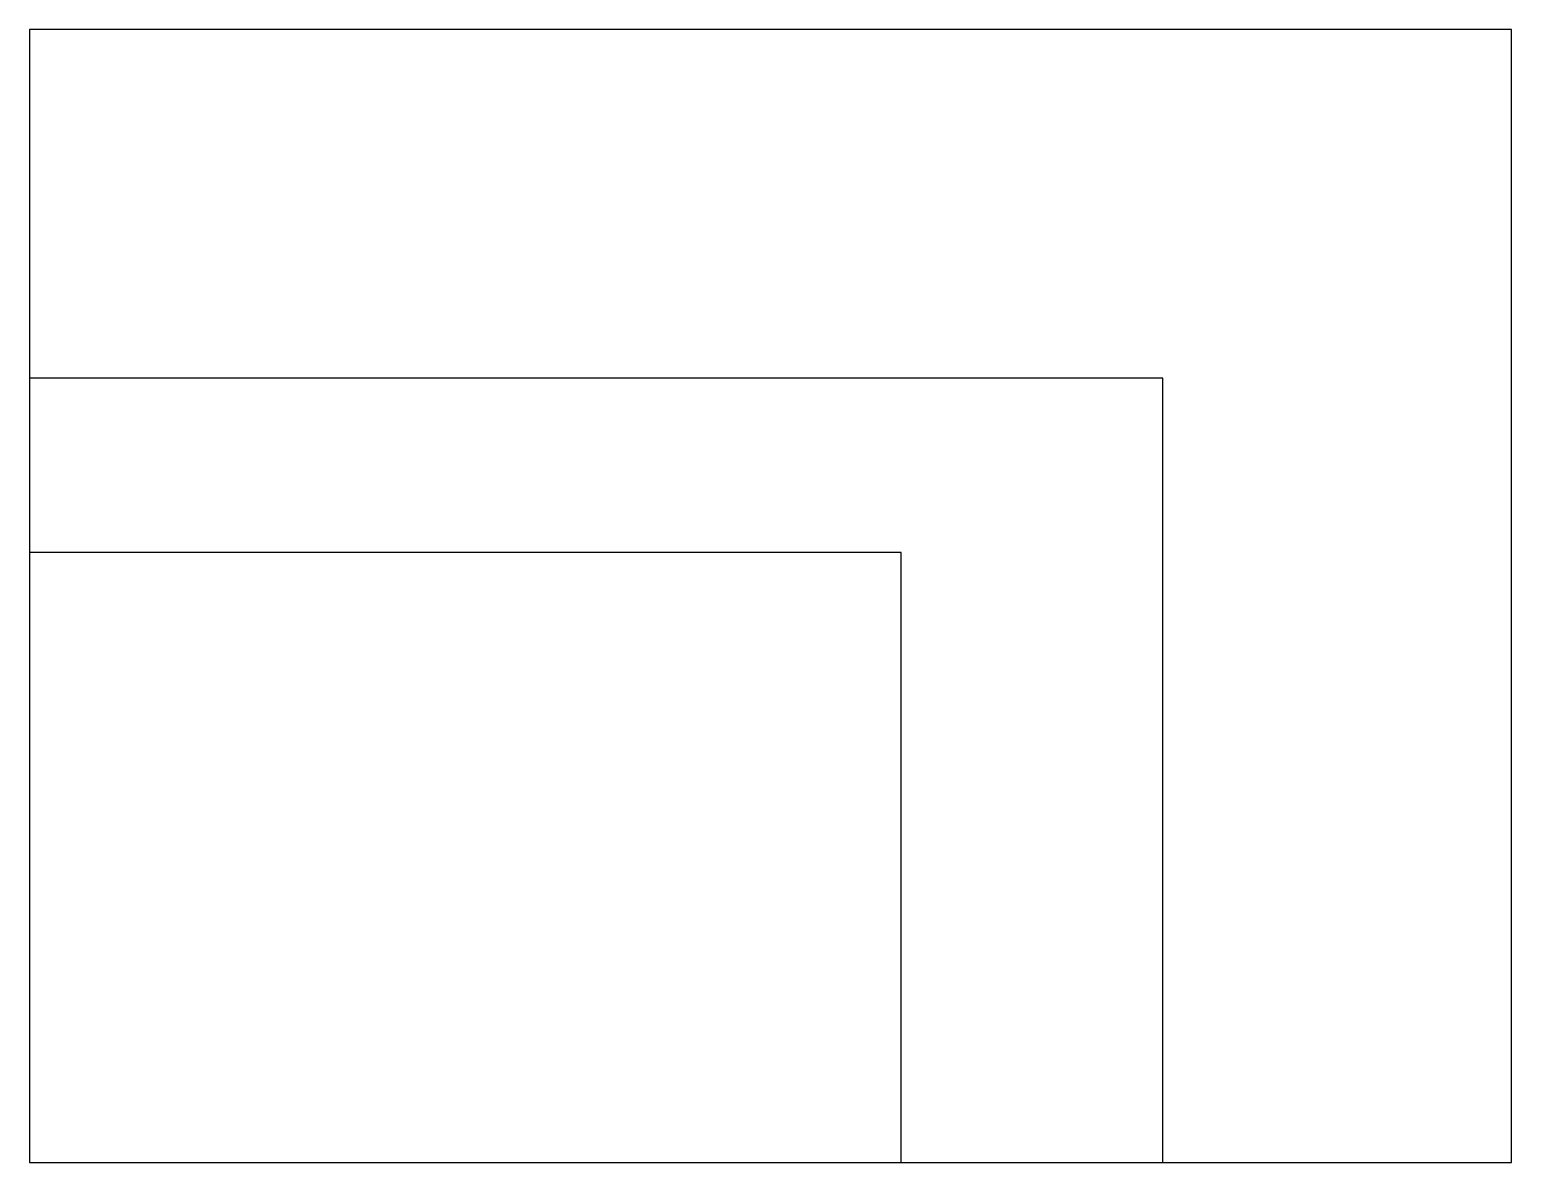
# Model space of a CAD drawing. Header units: millimetres. Extents: x 0 to 17, y 0 to 13.
import ezdxf

# ---------------------------------------------------------------- set-up
doc = ezdxf.new("R2010")
doc.units = ezdxf.units.MM
doc.layers.add('Layer 1', color=30, linetype='Continuous')
doc.layers.add('Layer 2', color=102, linetype='Continuous')

msp = doc.modelspace()

# ---------------------------------------------------------------- linework, layer by layer
msp.add_lwpolyline([(0, 0), (10, 0), (10, 7), (0, 7)], close=True)
at = {"layer": 'Layer 1'}
msp.add_lwpolyline([(0, 0), (13, 0), (13, 9), (0, 9)], close=True, dxfattribs=at)
at = {"layer": 'Layer 2'}
msp.add_lwpolyline([(0, 0), (17, 0), (17, 13), (0, 13)], close=True, dxfattribs=at)

doc.saveas('drawing.dxf')
